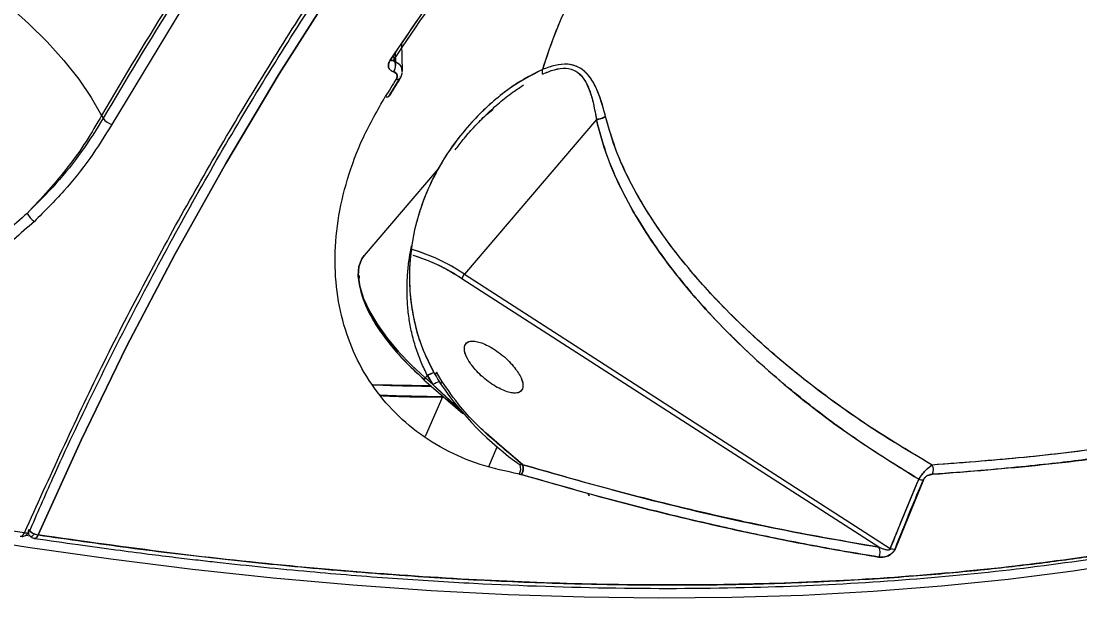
# Model space of a CAD drawing. Header units: millimetres. Extents: x -5873 to 5805, y -5301 to 4302.
# Drawn here: x -80.8 to 54.9, y 410.5 to 485.2 of the extents above; entities that cross this region are included whole.
import ezdxf

# ---------------------------------------------------------------- set-up
doc = ezdxf.new("R2010")
doc.units = ezdxf.units.MM
for name, color, linetype in [('DIKOM_ОБЪЕКТ', 7, 'Continuous'), ('DIKOM_РАЗМЕР_ЗОНА', 7, 'Continuous'), ('DIKOM_РАЗМЕР_ОБЪЕКТА', 7, 'Continuous')]:
    doc.layers.add(name, color=color, linetype=linetype)
doc.styles.add('style1', font='arial.ttf', dxfattribs={"width": 0.8})
doc.dimstyles.new('1-50', dxfattribs={"dimtxt": 300, "dimasz": 200, "dimexe": 100, "dimexo": 0, "dimgap": 100, "dimtad": 1, "dimtxsty": 'style1', "dimcen": 200, "dimclrd": 7, "dimclre": 7, "dimclrt": 7, "dimadec": 1, "dimazin": 2, "dimtfac": 1, "dimtmove": 0, "dimatfit": 2, "dimfxl": 0, "dimlwd": 25, "dimlwe": 18, "dimarcsym": 0})

# ---------------------------------------------------------------- blocks, each defined once
blk = doc.blocks.new('*D9')
at = {"layer": 'Defpoints', "color": 0, "transparency": 16777216}
for p in [(1338.11, 2802.44), (-4588.97, -1585.51), (-117.5, -1585.51)]:
    blk.add_point(p, dxfattribs=at)
at = {"layer": 'DIKOM_РАЗМЕР_ОБЪЕКТА', "color": 7, "lineweight": 18, "transparency": 16777216}
for p, q in [((1338.11, 2802.44), (-4688.97, 2802.44)), ((-117.5, -1585.51), (-4688.97, -1585.51))]:
    blk.add_line(p, q, dxfattribs=at)
at = {"layer": 'DIKOM_РАЗМЕР_ОБЪЕКТА', "color": 7, "lineweight": 25, "transparency": 16777216}
blk.add_line((-4588.97, 2602.44), (-4588.97, -1385.51), dxfattribs=at)
at = {"layer": 'DIKOM_РАЗМЕР_ОБЪЕКТА', "color": 7, "transparency": 16777216}
for points in [[(-4622.31, 2602.44), (-4555.64, 2602.44), (-4588.97, 2802.44)], [(-4622.31, -1385.51), (-4555.64, -1385.51), (-4588.97, -1585.51)]]:
    blk.add_solid(points, dxfattribs=at)
at = {"layer": 'DIKOM_РАЗМЕР_ОБЪЕКТА', "color": 7, "transparency": 16777216, "insert": (-4842.15, 460.98), "char_height": 300, "attachment_point": 5, "rotation": 90, "style": 'style1'}
blk.add_mtext('4400', dxfattribs=at)
blk = doc.blocks.new('*D10')
at = {"layer": 'Defpoints', "color": 0, "transparency": 16777216}
for p in [(4304.51, 1053.39), (-1538.59, -1332.39), (4304.51, -4224.84)]:
    blk.add_point(p, dxfattribs=at)
at = {"layer": 'DIKOM_РАЗМЕР_ОБЪЕКТА', "color": 7, "lineweight": 18, "transparency": 16777216}
for p, q in [((4304.51, 1053.39), (4304.51, -4324.84)), ((-1538.59, -1332.39), (-1538.59, -4324.84))]:
    blk.add_line(p, q, dxfattribs=at)
at = {"layer": 'DIKOM_РАЗМЕР_ОБЪЕКТА', "color": 7, "lineweight": 25, "transparency": 16777216}
blk.add_line((-1338.59, -4224.84), (4104.51, -4224.84), dxfattribs=at)
at = {"layer": 'DIKOM_РАЗМЕР_ОБЪЕКТА', "color": 7, "transparency": 16777216}
for points in [[(-1338.59, -4191.51), (-1338.59, -4258.18), (-1538.59, -4224.84)], [(4104.51, -4191.51), (4104.51, -4258.18), (4304.51, -4224.84)]]:
    blk.add_solid(points, dxfattribs=at)
at = {"layer": 'DIKOM_РАЗМЕР_ОБЪЕКТА', "color": 7, "transparency": 16777216, "insert": (1679.28, -3971.67), "char_height": 300, "attachment_point": 5, "style": 'style1'}
blk.add_mtext('5850', dxfattribs=at)
blk = doc.blocks.new('*D11')
at = {"layer": 'Defpoints', "color": 0, "transparency": 16777216}
for p in [(-510, 4302.44), (-5422.89, -3651.6), (284.83, -3651.6)]:
    blk.add_point(p, dxfattribs=at)
at = {"layer": 'DIKOM_РАЗМЕР_ЗОНА', "color": 7, "lineweight": 18, "transparency": 16777216}
for p, q in [((-510, 4302.44), (-5522.89, 4302.44)), ((284.83, -3651.6), (-5522.89, -3651.6))]:
    blk.add_line(p, q, dxfattribs=at)
at = {"layer": 'DIKOM_РАЗМЕР_ЗОНА', "color": 7, "lineweight": 25, "transparency": 16777216}
blk.add_line((-5422.89, 4102.44), (-5422.89, -3451.6), dxfattribs=at)
at = {"layer": 'DIKOM_РАЗМЕР_ЗОНА', "color": 7, "transparency": 16777216}
for points in [[(-5456.22, 4102.44), (-5389.56, 4102.44), (-5422.89, 4302.44)], [(-5456.22, -3451.6), (-5389.56, -3451.6), (-5422.89, -3651.6)]]:
    blk.add_solid(points, dxfattribs=at)
at = {"layer": 'DIKOM_РАЗМЕР_ЗОНА', "color": 7, "transparency": 16777216, "insert": (-5676.06, -474.49), "char_height": 300, "attachment_point": 5, "rotation": 90, "style": 'style1'}
blk.add_mtext('7950', dxfattribs=at)

msp = doc.modelspace()

# ---------------------------------------------------------------- linework, layer by layer
at = {"layer": 'DIKOM_ОБЪЕКТ', "color": 7, "linetype": 'Continuous', "lineweight": 15}
for p, q in [((-33.483, 480.177), (-13.684, 509.002)), ((-60.168, 486.738), (-69.136, 471.934)), ((-31.909, 478.746), (-31.994, 482.344)), ((-33.173, 480.628), (-33.138, 480.5)), ((-33, 480.539), (-33.067, 480.782)), ((-32.984, 480.504), (-32.827, 479.934)), ((-32.827, 479.934), (-32.981, 480.494)), ((-32.832, 481.125), (-32.805, 479.928)), ((-32.832, 480.784), (-32.805, 479.928)), ((-33.034, 480.16), (-32.978, 480.234)), ((-32.805, 479.928), (-32.827, 479.934)), ((-31.944, 478.665), (-31.923, 478.9)), ((-33.65, 475.531), (-32.264, 477.76)), ((-33.049, 478.688), (-33.028, 478.682)), ((-33.028, 478.682), (-33.049, 478.688)), ((-70.461, 473.088), (-70.245, 472.723)), ((-7.058, 472.554), (-23.974, 452.748)), ((-23.771, 470.383), (-23.558, 470.653)), ((-23.559, 470.651), (-23.56, 470.65)), ((-27.344, 466.22), (-36.808, 455.138)), ((29.136, 417.718), (-24.277, 452.15)), ((-23.974, 452.748), (30.613, 417.56)), ((-23.899, 443.637), (-23.9, 443.634)), ((-28.983, 439.427), (-28.705, 439.753)), ((-28.705, 439.753), (-28.702, 439.755)), ((-28.705, 439.753), (-28.702, 439.755)), ((-28.705, 439.753), (-27.996, 438.574)), ((-26.855, 439.007), (-27.546, 440.156)), ((-27.401, 439.91), (-27.522, 440.151)), ((-35.696, 438.588), (-28.216, 438.438)), ((-29.169, 439.202), (-24.152, 434.863)), ((-27.996, 438.574), (-28.983, 439.427)), ((-24.735, 435.544), (-27.996, 438.574)), ((-26.767, 437.011), (-34.696, 437.19)), ((-26.732, 437.094), (-28.981, 431.9)), ((-26.731, 437.094), (-28.98, 431.899)), ((-16.533, 437.998), (-16.531, 438.001)), ((-21.196, 432.366), (-16.496, 428.301)), ((-16.524, 428.319), (-20.666, 431.883)), ((-20.839, 428.055), (-19.748, 430.574)), ((-16.822, 428.275), (-16.524, 428.319)), ((-16.496, 428.301), (-16.524, 428.319)), ((-16.667, 427.04), (-16.932, 427.103)), ((-16.632, 427.029), (-16.667, 427.04)), ((30.613, 417.56), (34.245, 426.442)), ((34.843, 426.36), (31.219, 417.491)), ((-79.557, 419.123), (-80.222, 419.218)), ((-79.888, 419.512), (-79.787, 419.343)), ((-79.275, 418.91), (-78.966, 418.859))]:
    msp.add_line(p, q, dxfattribs=at)
at = {"layer": 'DIKOM_ОБЪЕКТ', "color": 7, "linetype": 'Continuous', "lineweight": 15, "flags": 128}
for points in [[(-78.594, 419.296), (-73.098, 431.447), (-67.256, 443.442), (-61.072, 455.273), (-54.551, 466.932), (-47.695, 478.412), (-40.511, 489.706), (-33.002, 500.805), (-25.174, 511.702), (-17.031, 522.391), (-8.58, 532.865), (0.175, 543.115), (9.228, 553.137), (18.573, 562.923), (28.203, 572.467), (38.113, 581.762), (48.296, 590.803), (58.745, 599.584), (69.453, 608.098), (80.414, 616.34), (91.619, 624.305), (103.063, 631.988)], [(103.063, 631.988), (91.619, 624.305), (80.414, 616.34), (69.453, 608.098), (58.745, 599.584), (48.296, 590.803), (38.113, 581.762), (28.203, 572.467), (18.573, 562.923), (9.228, 553.137), (0.175, 543.115), (-8.58, 532.865), (-17.031, 522.391), (-25.174, 511.702), (-33.002, 500.805), (-40.511, 489.706), (-47.695, 478.412), (-54.551, 466.932), (-61.072, 455.273), (-67.256, 443.442), (-73.098, 431.447), (-78.594, 419.296)], [(-111.46, 503.638), (-108.101, 502.448), (-104.704, 501.066), (-101.301, 499.503), (-97.922, 497.775), (-94.597, 495.896), (-91.358, 493.885), (-88.234, 491.759), (-85.253, 489.538), (-82.443, 487.242), (-79.829, 484.892), (-77.435, 482.509), (-75.283, 480.116), (-73.392, 477.733), (-71.78, 475.384), (-70.461, 473.088)], [(-33, 480.539), (-32.958, 480.428), (-32.947, 480.331), (-32.968, 480.25), (-33.02, 480.19), (-33.101, 480.151), (-33.207, 480.136), (-33.336, 480.145), (-33.483, 480.177)], [(-33.483, 480.177), (-33.336, 480.145), (-33.207, 480.136), (-33.101, 480.151), (-33.02, 480.19), (-32.994, 480.213)], [(-32.715, 477.742), (-32.583, 477.717), (-32.464, 477.71), (-32.362, 477.722), (-32.279, 477.751), (-32.219, 477.797), (-32.183, 477.857)], [(-32.183, 477.857), (-32.209, 477.81), (-32.248, 477.771), (-32.3, 477.741), (-32.364, 477.721), (-32.438, 477.711), (-32.523, 477.711), (-32.615, 477.722), (-32.715, 477.742)], [(-34.102, 475.511), (-34.003, 475.491), (-33.91, 475.481), (-33.826, 475.481), (-33.751, 475.491), (-33.687, 475.511), (-33.635, 475.541), (-33.596, 475.58), (-33.569, 475.628)], [(-33.569, 475.628), (-33.564, 475.646), (-33.561, 475.657)], [(-28.983, 439.427), (-30.76, 441.071), (-32.397, 442.787), (-33.857, 444.539), (-35.109, 446.289), (-36.125, 447.998), (-36.885, 449.629), (-37.37, 451.148), (-37.571, 452.52), (-37.484, 453.717), (-37.11, 454.713), (-36.808, 455.138)], [(-36.808, 455.138), (-37.11, 454.713), (-37.484, 453.717), (-37.571, 452.52), (-37.37, 451.148), (-36.885, 449.629), (-36.125, 447.998), (-35.109, 446.289), (-33.857, 444.539), (-32.397, 442.787), (-30.76, 441.071), (-28.983, 439.427)], [(-37.417, 451.397), (-37.378, 451.135), (-36.985, 449.632), (-36.292, 447.994), (-35.316, 446.261), (-34.08, 444.476), (-32.613, 442.681), (-30.953, 440.92), (-29.137, 439.235)], [(-90.61, 419.433), (-79.893, 417.734), (-69.293, 416.23), (-58.817, 414.922), (-48.476, 413.81), (-38.277, 412.896), (-28.228, 412.18), (-18.34, 411.663), (-8.619, 411.345), (0.926, 411.227), (10.287, 411.309), (19.456, 411.591), (28.425, 412.072), (37.187, 412.751), (45.734, 413.63), (54.06, 414.706), (62.156, 415.979)], [(-80.348, 419.561), (-80.183, 419.545), (-80.037, 419.551), (-79.916, 419.579), (-79.824, 419.627), (-79.764, 419.694), (-79.755, 419.712)], [(-79.077, 419.437), (-79.179, 419.321), (-79.272, 419.222), (-79.355, 419.143), (-79.424, 419.085), (-79.478, 419.052), (-79.514, 419.043), (-79.531, 419.059), (-79.53, 419.101)], [(-78.594, 419.296), (-78.67, 419.146), (-78.756, 419.023), (-78.848, 418.931), (-78.943, 418.874), (-79.037, 418.855), (-79.127, 418.874), (-79.136, 418.878)]]:
    msp.add_lwpolyline(points, dxfattribs=at)
at = {"layer": 'DIKOM_ОБЪЕКТ', "color": 7, "linetype": 'Continuous', "lineweight": 15}
for centre, radius, start, end in [((48.148, 459.89), 64.982, 153.19298, 162.92714), ((350.792, 228.094), 487.315, 147.76459, 149.81839), ((350.444, 228.028), 486.677, 147.77314, 149.81544), ((-34.369, 479.566), 1.586, 326.35453, 13.41224), ((-34.346, 479.56), 1.584, 326.32233, 13.44444), ((-15.935, 478.648), 1.99, 352.11188, 9.27535), ((340.599, 243.99), 440.458, 147.9471, 148.28893), ((364.721, 229.441), 468.233, 147.95816, 148.27945), ((-32.443, 477.943), 0.274, 341.70047, 17.328), ((-68.662, 473.774), 1.9, 213.58272, 255.54772), ((-77.087, 462.2), 3.357, 209.84375, 233.58948), ((-37.677, 432.278), 24.633, 56.19999, 73.97381), ((-37.693, 432.248), 24.667, 56.20707, 73.88479), ((-37.732, 432.018), 24.214, 56.24459, 72.71979), ((-23.052, 451.903), 1.25, 137.49724, 168.61446), ((-25.946, 436.719), 4.068, 138.27846, 142.39268), ((-24.753, 432.838), 6.589, 111.43243, 119.48649), ((-24.724, 432.781), 6.654, 111.56133, 119.46345), ((-27.229, 439.069), 0.378, 297.41672, 350.66586), ((-27.236, 439.076), 0.387, 297.90796, 349.68141), ((6.889, 461.707), 40.987, 214.09014, 234.65479), ((-18.227, 427.815), 1.478, 331.18427, 18.10422), ((-17.705, 427.803), 1.288, 323.66441, 23.57704), ((-17.702, 427.787), 1.311, 324.69462, 23.09125), ((34.766, 427.621), 1.37, 336.76333, 27.46004), ((34.743, 427.843), 1.487, 250.45328, 273.88362), ((-79.174, 419.672), 0.695, 153.74372, 210.60161), ((-78.355, 421.119), 1.838, 218.30257, 262.52188), ((-78.533, 420.908), 1.568, 216.30261, 249.71599), ((-79.962, 420), 1.049, 294.70022, 327.5311), ((-78.271, 421.305), 2.035, 246.67527, 260.86982), ((28.078, 417.096), 1.226, 328.62211, 30.45234), ((31.081, 418.986), 1.501, 251.851, 275.28985)]:
    msp.add_arc(centre, radius, start, end, dxfattribs=at)
for points, knots in [([(-80.348, 419.561), (-86.741, 420.587), (-99.54, 422.642), (-119.169, 426.506), (-139.07, 430.937), (-159.223, 435.983), (-179.566, 441.617), (-200.046, 447.832), (-220.607, 454.611), (-241.192, 461.94), (-261.745, 469.801), (-279.901, 477.23), (-295.699, 484.051), (-309.214, 490.134), (-322.753, 496.483), (-336.293, 503.094), (-349.813, 509.966), (-363.29, 517.096), (-378.517, 525.478), (-395.395, 535.227), (-413.763, 546.45), (-431.808, 558.125), (-449.452, 570.227), (-462.791, 579.945), (-472.168, 587.066), (-477.827, 591.457), (-483.412, 595.888), (-488.919, 600.355), (-494.345, 604.858), (-499.688, 609.396), (-508.034, 616.655), (-519.086, 626.717), (-531.906, 639.249), (-543.59, 651.536), (-554.175, 663.538), (-563.98, 675.614), (-572.956, 687.732), (-581.055, 699.857), (-588.227, 711.953), (-594.428, 723.983), (-599.611, 735.909), (-603.734, 747.69), (-606.757, 759.285), (-608.641, 770.652), (-609.356, 781.751), (-608.842, 792.526), (-607.182, 802.981), (-605.022, 809.562), (-603.938, 812.866)], [0, 0, 0, 0, 0.0248238, 0.0496902, 0.074599, 0.0995503, 0.1245438, 0.1495799, 0.1746583, 0.199779, 0.2249423, 0.2501482, 0.2668665, 0.2837595, 0.3008272, 0.3180693, 0.3354862, 0.3530774, 0.3708432, 0.396007, 0.4215132, 0.4473613, 0.4735514, 0.5000836, 0.5092169, 0.5183856, 0.5275897, 0.5368291, 0.5461039, 0.555414, 0.5647593, 0.5906386, 0.6167852, 0.6407872, 0.66501, 0.6894536, 0.714118, 0.7390032, 0.7641093, 0.7894361, 0.8149838, 0.8407522, 0.8667415, 0.8929516, 0.9193825, 0.9460342, 0.9729067, 1, 1, 1, 1]), ([(-80.348, 419.561), (-77.13, 426.67), (-70.696, 440.89), (-59.704, 461.6), (-47.757, 481.803), (-34.781, 501.418), (-20.83, 520.416), (-5.923, 538.756), (9.906, 556.403), (26.629, 573.32), (44.207, 589.478), (62.621, 604.823), (81.77, 619.405), (95.162, 628.398), (101.857, 632.894)], [0, 0, 0, 0, 0.0833333, 0.1666665, 0.2500002, 0.3333335, 0.4166664, 0.5000001, 0.5833334, 0.6666663, 0.7499998, 0.8333333, 0.9166666, 1, 1, 1, 1]), ([(-79.721, 419.696), (-78.722, 421.999), (-76.105, 428.032), (-71.54, 437.657), (-66.063, 448.582), (-60.285, 459.371), (-54.222, 470.023), (-47.874, 480.532), (-41.244, 490.891), (-34.336, 501.095), (-27.151, 511.136), (-19.695, 521.01), (-11.969, 530.71), (-3.978, 540.232), (4.275, 549.567), (12.785, 558.712), (21.549, 567.661), (30.562, 576.408), (39.82, 584.948), (49.318, 593.275), (59.052, 601.385), (69.017, 609.271), (79.204, 616.935), (89.629, 624.344), (97.318, 629.62), (101.591, 632.349), (102.25, 632.77)], [0, 0, 0, 0, 0.0268416, 0.0703352, 0.113864, 0.1574278, 0.2010269, 0.244661, 0.2883304, 0.3320352, 0.3757759, 0.4195514, 0.4633628, 0.5072096, 0.5510927, 0.5950111, 0.6389654, 0.6829562, 0.7269836, 0.7710473, 0.8151483, 0.8592862, 0.9034617, 0.947676, 0.9919286, 1, 1, 1, 1]), ([(-13.684, 509.002), (-17.407, 503.679), (-24.054, 494.174), (-30.602, 484.454), (-33.483, 480.177)], [0, 0, 0, 0, 0.5599947, 1, 1, 1, 1]), ([(-32.994, 480.213), (-30.03, 484.613), (-23.481, 494.335), (-16.831, 503.841), (-13.19, 509.046)], [0, 0, 0, 0, 0.452483, 1, 1, 1, 1]), ([(-9.851, 489.196), (-10.714, 487.39), (-12.256, 484.165), (-13.447, 480.556), (-13.971, 478.968)], [0, 0, 0, 0, 0.5599258, 1, 1, 1, 1]), ([(-78.594, 419.296), (-74.718, 418.738), (-66.778, 417.594), (-54.784, 416.156), (-42.411, 414.909), (-30.255, 413.961), (-18.363, 413.3), (-7.268, 412.938), (0.407, 412.866), (4.707, 412.88), (6.065, 412.889), (7.424, 412.902), (8.783, 412.92), (10.144, 412.942), (14.867, 413.032), (22.571, 413.298), (32.775, 413.933), (41.951, 414.751), (50.148, 415.696), (57.418, 416.717), (63.808, 417.767), (69.364, 418.805), (74.128, 419.793), (77.976, 420.663), (81.014, 421.395), (83.269, 421.966), (84.79, 422.365), (85.623, 422.589), (85.943, 422.675), (86.075, 422.711), (86.132, 422.726), (86.156, 422.733), (86.167, 422.736), (86.172, 422.737), (86.174, 422.738), (89.85, 423.661), (96.08, 425.637), (105.377, 428.878), (113.665, 432.328), (120.917, 435.8), (127.207, 439.23), (131.383, 441.782), (134.027, 443.515), (135.335, 444.398), (136.609, 445.282), (137.849, 446.168), (139.056, 447.054), (142.788, 449.869), (148.6, 454.806), (155.674, 462.234), (161.553, 470.07), (165.774, 476.97), (167.653, 481.417), (168.31, 482.973)], [0, 0, 0, 0, 0.0310972, 0.063717, 0.09786, 0.1335266, 0.1661738, 0.2000004, 0.2307437, 0.2348374, 0.238947, 0.2430721, 0.2472127, 0.2513694, 0.2555414, 0.2906155, 0.3231881, 0.3532598, 0.3808305, 0.4058998, 0.4284677, 0.448534, 0.4660994, 0.4811631, 0.4918837, 0.5008392, 0.50726, 0.5096521, 0.5106206, 0.5110306, 0.5112081, 0.5112852, 0.5113191, 0.511334, 0.5113406, 0.5113459, 0.5518524, 0.5908263, 0.6282674, 0.6641758, 0.6945076, 0.7236524, 0.7310896, 0.7384455, 0.7457199, 0.7529128, 0.7600243, 0.7670544, 0.8198879, 0.8718212, 0.9228542, 0.9729866, 1, 1, 1, 1]), ([(-33.483, 480.177), (-33.573, 480.003), (-33.753, 479.655), (-33.687, 479.185), (-33.441, 478.845), (-33.18, 478.74), (-33.049, 478.688)], [0, 0, 0, 0, 0.279495, 0.5589248, 0.7792617, 1, 1, 1, 1]), ([(-33.049, 478.688), (-33.126, 478.714), (-33.279, 478.767), (-33.522, 478.944), (-33.711, 479.251), (-33.73, 479.713), (-33.565, 480.022), (-33.483, 480.177)], [0, 0, 0, 0, 0.1257902, 0.2515462, 0.5008196, 0.7502775, 1, 1, 1, 1]), ([(-32.827, 479.934), (-32.882, 479.956), (-32.989, 479.998), (-33.025, 480.115), (-33.042, 480.172)], [0, 0, 0, 0, 0.5198814, 1, 1, 1, 1]), ([(-32.827, 479.934), (-32.852, 479.941), (-32.903, 479.957), (-32.966, 480.007), (-33.015, 480.071), (-33.032, 480.125), (-33.041, 480.15)], [0, 0, 0, 0, 0.2485785, 0.5012555, 0.7613035, 1, 1, 1, 1]), ([(-31.959, 478.847), (-31.966, 478.991), (-31.983, 479.301), (-32.303, 479.687), (-32.638, 479.848), (-32.805, 479.928)], [0, 0, 0, 0, 0.3058181, 0.6541772, 1, 1, 1, 1]), ([(-32.805, 479.928), (-32.604, 479.839), (-32.301, 479.706), (-32.169, 479.458), (-32.124, 479.376)], [0, 0, 0, 0, 0.6668011, 1, 1, 1, 1]), ([(-13.971, 478.968), (-15.322, 478.263), (-18.02, 476.854), (-21.543, 473.852), (-24.628, 470.487), (-27.195, 466.711), (-29.078, 462.82), (-30.318, 458.904), (-30.975, 455.069), (-31.082, 451.141), (-30.595, 447.227), (-29.55, 443.385), (-28.345, 441.046), (-27.741, 439.873)], [0, 0, 0, 0, 0.101224, 0.2021769, 0.3023558, 0.4023751, 0.5030481, 0.5864023, 0.6704174, 0.7540236, 0.8360805, 0.917838, 1, 1, 1, 1]), ([(-13.971, 478.968), (-14.81, 478.558), (-16.495, 477.736), (-18.835, 476.095), (-21.024, 474.268), (-23.221, 472.066), (-25.396, 469.409), (-27.437, 466.222), (-28.953, 463.032), (-29.991, 459.984), (-30.643, 457.168), (-31.002, 454.268), (-31.046, 451.296), (-30.756, 448.321), (-30.108, 445.359), (-29.142, 442.505), (-28.201, 440.737), (-27.741, 439.873)], [0, 0, 0, 0, 0.0622992, 0.1250322, 0.1877274, 0.2500547, 0.3299179, 0.4141376, 0.4995549, 0.5620101, 0.6247088, 0.6870848, 0.7497919, 0.8136742, 0.8749633, 0.9389075, 1, 1, 1, 1]), ([(-5.878, 472.938), (-6.056, 473.616), (-6.413, 474.971), (-7.136, 476.829), (-8.05, 478.328), (-9.247, 479.332), (-10.683, 479.737), (-12.323, 479.583), (-13.422, 479.173), (-13.971, 478.968)], [0, 0, 0, 0, 0.1627791, 0.3257269, 0.4906851, 0.617301, 0.7448324, 0.8726435, 1, 1, 1, 1]), ([(-5.878, 472.938), (-6.158, 473.967), (-6.718, 476.024), (-7.865, 478.199), (-9.317, 479.367), (-10.742, 479.736), (-12.352, 479.573), (-13.431, 479.17), (-13.971, 478.968)], [0, 0, 0, 0, 0.2494328, 0.4988911, 0.6241822, 0.7493394, 0.8746275, 1, 1, 1, 1]), ([(-13.964, 478.375), (-13.46, 478.59), (-12.454, 479.019), (-10.931, 479.23), (-9.621, 478.842), (-8.41, 477.625), (-7.58, 475.485), (-7.227, 473.534), (-7.051, 472.558)], [0, 0, 0, 0, 0.1254977, 0.250712, 0.3756512, 0.5008793, 0.7503229, 1, 1, 1, 1]), ([(-13.964, 478.375), (-13.454, 478.592), (-12.446, 479.022), (-10.932, 479.227), (-9.64, 478.848), (-8.628, 477.858), (-7.917, 476.383), (-7.397, 474.554), (-7.166, 473.226), (-7.051, 472.558)], [0, 0, 0, 0, 0.1269829, 0.2510181, 0.3732785, 0.4969096, 0.6627653, 0.8303777, 1, 1, 1, 1]), ([(-33.028, 478.682), (-32.923, 478.637), (-32.712, 478.548), (-32.579, 478.286), (-32.581, 478.004), (-32.67, 477.829), (-32.715, 477.742)], [0, 0, 0, 0, 0.2797958, 0.559879, 0.7798408, 1, 1, 1, 1]), ([(-32.715, 477.742), (-32.665, 477.842), (-32.567, 478.041), (-32.593, 478.331), (-32.744, 478.566), (-32.933, 478.643), (-33.028, 478.682)], [0, 0, 0, 0, 0.2500121, 0.499882, 0.7496593, 1, 1, 1, 1]), ([(-32.195, 477.83), (-32.101, 478), (-31.962, 478.251), (-31.953, 478.516), (-31.95, 478.602)], [0, 0, 0, 0, 0.6729704, 1, 1, 1, 1]), ([(165.128, 476.425), (164.07, 474.523), (161.563, 470.011), (156.56, 463.383), (150.299, 456.482), (143.129, 450.046), (135.242, 444.17), (126.695, 438.853), (117.584, 434.091), (107.793, 429.802), (97.354, 425.991), (86.044, 422.588), (73.821, 419.624), (60.63, 417.141), (46.73, 415.205), (32.193, 413.831), (17.1, 413.026), (1.807, 412.788), (-13.648, 413.078), (-29.234, 413.859), (-45.266, 415.147), (-61.702, 416.904), (-72.957, 418.498), (-78.594, 419.296)], [0, 0, 0, 0, 0.0360578, 0.0854985, 0.1348856, 0.1843356, 0.2339664, 0.2810368, 0.3280914, 0.3748827, 0.4215117, 0.4680778, 0.517505, 0.5670887, 0.6169493, 0.6668936, 0.7165359, 0.7659919, 0.8125577, 0.8591599, 0.9058973, 0.9528708, 1, 1, 1, 1]), ([(-25.137, 468.66), (-24.802, 469.103), (-24.061, 470.084), (-22.724, 471.626), (-21.179, 473.216), (-19.474, 474.742), (-17.899, 476.006), (-16.827, 476.705), (-16.377, 476.999)], [0, 0, 0, 0, 0.1372496, 0.3033959, 0.5032853, 0.6834268, 0.8670908, 1, 1, 1, 1]), ([(-16.932, 427.103), (-18.633, 427.458), (-22.034, 428.166), (-26.603, 430.177), (-30.673, 432.834), (-34.134, 436.151), (-36.918, 440.04), (-38.964, 444.421), (-40.229, 449.2), (-40.677, 454.284), (-40.294, 459.561), (-39.068, 464.924), (-37.079, 470.294), (-35.095, 473.771), (-34.102, 475.511)], [0, 0, 0, 0, 0.0836193, 0.1671643, 0.250417, 0.3338516, 0.4173023, 0.500488, 0.5837368, 0.6671364, 0.7504571, 0.8333943, 0.9166253, 1, 1, 1, 1]), ([(-22.129, 472.2), (-22.064, 472.277), (-21.54, 472.905), (-20.89, 473.412), (-20.321, 473.857)], [0, 0, 0, 0, 0.1232719, 1, 1, 1, 1]), ([(-70.461, 473.088), (-71.107, 471.97), (-72.398, 469.737), (-75.415, 465.443), (-78.169, 462.49), (-79.999, 460.529)], [0, 0, 0, 0, 0.2519547, 0.50329, 1, 1, 1, 1]), ([(-70.245, 472.723), (-71.14, 471.288), (-72.925, 468.426), (-76.202, 464.326), (-78.73, 461.798), (-79.999, 460.529)], [0, 0, 0, 0, 0.3340203, 0.6659811, 1, 1, 1, 1]), ([(-7.051, 472.558), (-7.051, 472.558), (-7.053, 472.557), (-7.055, 472.556), (-7.057, 472.555), (-7.058, 472.554)], [0, 0, 0, 0, 0.2214056, 0.4634901, 1, 1, 1, 1]), ([(-7.051, 472.558), (-7.051, 472.558), (-7.053, 472.558), (-7.055, 472.556), (-7.057, 472.555), (-7.058, 472.554)], [0, 0, 0, 0, 0.2221605, 0.4423229, 1, 1, 1, 1]), ([(-7.058, 472.554), (-6.623, 470.929), (-5.758, 467.694), (-3.639, 463.052), (-0.662, 457.84), (3.421, 452.191), (9.246, 445.597), (16.405, 438.927), (24.923, 432.261), (31.131, 428.386), (34.245, 426.442)], [0, 0, 0, 0, 0.0839726, 0.1672731, 0.2505588, 0.3763122, 0.501563, 0.6672323, 0.8330843, 1, 1, 1, 1]), ([(34.245, 426.442), (31.895, 427.89), (27.21, 430.777), (20.627, 435.587), (14.427, 440.726), (9.3, 445.649), (5.142, 450.224), (1.854, 454.331), (-1.111, 458.622), (-3.664, 463.099), (-5.776, 467.745), (-6.633, 470.96), (-7.058, 472.554)], [0, 0, 0, 0, 0.125425, 0.2500797, 0.3742294, 0.4984907, 0.582682, 0.6665922, 0.7494335, 0.8338408, 0.9176079, 1, 1, 1, 1]), ([(-5.878, 472.938), (-6.059, 472.853), (-6.421, 472.684), (-6.841, 472.6), (-7.051, 472.558)], [0, 0, 0, 0, 0.5000105, 1, 1, 1, 1]), ([(-7.051, 472.558), (-6.841, 472.6), (-6.421, 472.683), (-6.059, 472.853), (-5.878, 472.938)], [0, 0, 0, 0, 0.4999436, 1, 1, 1, 1]), ([(35.982, 428.253), (33.636, 429.639), (28.942, 432.411), (22.319, 437.049), (16.063, 442.018), (11.168, 446.515), (7.559, 450.262), (4.95, 453.222), (2.577, 456.196), (0.316, 459.376), (-1.668, 462.57), (-3.442, 465.97), (-4.901, 469.39), (-5.561, 471.787), (-5.878, 472.938)], [0, 0, 0, 0, 0.125153, 0.2503594, 0.3751619, 0.4993976, 0.5649117, 0.6238005, 0.6892377, 0.7491706, 0.8142212, 0.8741839, 0.9395643, 1, 1, 1, 1]), ([(35.982, 428.253), (32.856, 430.124), (26.622, 433.855), (18.04, 440.295), (10.804, 446.751), (4.893, 453.143), (0.729, 458.626), (-2.324, 463.692), (-4.51, 468.202), (-5.421, 471.357), (-5.878, 472.938)], [0, 0, 0, 0, 0.1674594, 0.3338938, 0.4999643, 0.625313, 0.7509871, 0.8340132, 0.9168144, 1, 1, 1, 1]), ([(-69.136, 471.934), (-70.046, 470.474), (-71.867, 467.551), (-75.207, 463.369), (-77.789, 460.788), (-79.079, 459.498)], [0, 0, 0, 0, 0.3332219, 0.6667388, 1, 1, 1, 1]), ([(-79.999, 460.529), (-81.734, 458.99), (-85.191, 455.924), (-91.099, 452.037), (-97.398, 448.793), (-104.031, 446.318), (-110.88, 444.657), (-117.782, 443.894), (-124.656, 443.972), (-129.039, 444.791), (-131.234, 445.201)], [0, 0, 0, 0, 0.1258795, 0.2507445, 0.3753331, 0.5006812, 0.6250915, 0.750476, 0.8750149, 1, 1, 1, 1]), ([(-79.079, 459.498), (-80.853, 457.927), (-84.387, 454.798), (-90.427, 450.836), (-96.863, 447.531), (-103.64, 445.014), (-110.635, 443.328), (-117.683, 442.556), (-124.701, 442.641), (-129.176, 443.478), (-131.417, 443.898)], [0, 0, 0, 0, 0.1258853, 0.2507511, 0.3753403, 0.5006858, 0.6250992, 0.7504803, 0.8750148, 1, 1, 1, 1]), ([(-28.702, 439.755), (-28.982, 440.317), (-29.551, 441.46), (-30.221, 443.311), (-30.735, 445.204), (-31.089, 447.13), (-31.291, 449.071), (-31.344, 451.012), (-31.252, 452.938), (-31.058, 454.706), (-30.83, 455.838), (-30.728, 456.347)], [0, 0, 0, 0, 0.1102603, 0.2242882, 0.3424136, 0.4520176, 0.565849, 0.6840739, 0.7933784, 0.9071108, 1, 1, 1, 1]), ([(-24.277, 452.15), (-24.99, 452.584), (-26.448, 453.471), (-28.562, 454.484), (-29.862, 454.906), (-30.486, 455.11)], [0, 0, 0, 0, 0.3315592, 0.6787942, 1, 1, 1, 1]), ([(-37.434, 452.545), (-37.445, 452.493), (-37.543, 452.023), (-37.369, 450.879), (-36.858, 449.126), (-35.899, 447.153), (-34.578, 445.085), (-32.951, 443.019), (-31.131, 441.039), (-29.791, 439.827), (-29.137, 439.235)], [0, 0, 0, 0, 0.0169833, 0.1550647, 0.2976362, 0.4425635, 0.5874921, 0.7300658, 0.8681481, 1, 1, 1, 1]), ([(-24.277, 452.15), (-24.272, 452.188), (-24.26, 452.264), (-24.189, 452.428), (-24.09, 452.6), (-24.012, 452.699), (-23.974, 452.748)], [0, 0, 0, 0, 0.2500455, 0.5000298, 0.749989, 1, 1, 1, 1]), ([(-79.017, 418.856), (-77.169, 418.585), (-73.691, 418.074), (-68.835, 417.413), (-64.653, 416.871), (-61.144, 416.439), (-58.212, 416.094), (-52.466, 415.442), (-44.115, 414.597), (-33.156, 413.707), (-19.986, 412.893), (-4.462, 412.375), (12.573, 412.464), (28.475, 413.176), (43.277, 414.442), (57.445, 416.283), (70.943, 418.691), (83.731, 421.662), (95.794, 425.187), (107.093, 429.264), (117.626, 433.874), (127.298, 439.043), (134.429, 443.446), (138.052, 446.275), (139.028, 447.037)], [0, 0, 0, 0, 0.0194214, 0.0365639, 0.0514031, 0.0639, 0.0740621, 0.0828515, 0.1257409, 0.1647415, 0.2037425, 0.2733822, 0.343025, 0.4063381, 0.4697305, 0.5331587, 0.5964806, 0.659803, 0.7231287, 0.7864574, 0.8497919, 0.9132369, 0.9766501, 1, 1, 1, 1]), ([(-23.916, 443.595), (-23.821, 443.748), (-23.605, 444.094), (-22.922, 444.194), (-22.121, 444.052), (-21.337, 443.768), (-20.447, 443.305), (-19.516, 442.678), (-18.628, 441.939), (-17.858, 441.155), (-17.253, 440.396), (-16.722, 439.536), (-16.398, 438.68), (-16.481, 438.233), (-16.517, 438.037)], [0, 0, 0, 0, 0.0887098, 0.2016926, 0.2684603, 0.3414557, 0.4193632, 0.5000011, 0.5806379, 0.658534, 0.7315387, 0.798309, 0.9112915, 1, 1, 1, 1]), ([(-23.916, 443.595), (-23.807, 443.762), (-23.584, 444.103), (-22.89, 444.189), (-22.121, 444.052), (-21.337, 443.769), (-20.447, 443.305), (-19.516, 442.678), (-18.628, 441.939), (-17.858, 441.155), (-17.253, 440.396), (-16.743, 439.57), (-16.404, 438.712), (-16.48, 438.259), (-16.517, 438.037)], [0, 0, 0, 0, 0.0986987, 0.2017112, 0.268346, 0.3414652, 0.4193679, 0.5000008, 0.5806328, 0.6585241, 0.7316464, 0.7982888, 0.9013023, 1, 1, 1, 1]), ([(-16.517, 438.037), (-16.626, 437.87), (-16.849, 437.529), (-17.542, 437.443), (-18.312, 437.58), (-19.096, 437.863), (-19.986, 438.327), (-20.917, 438.954), (-21.805, 439.693), (-22.575, 440.477), (-23.18, 441.237), (-23.69, 442.062), (-24.029, 442.921), (-23.953, 443.373), (-23.916, 443.595)], [0, 0, 0, 0, 0.0986947, 0.2017073, 0.2683529, 0.341472, 0.4193729, 0.4999924, 0.5806242, 0.6585297, 0.7316519, 0.7982914, 0.9013007, 1, 1, 1, 1]), ([(-16.517, 438.037), (-16.612, 437.885), (-16.827, 437.538), (-17.511, 437.438), (-18.312, 437.58), (-19.096, 437.864), (-19.986, 438.327), (-20.917, 438.954), (-21.805, 439.693), (-22.575, 440.477), (-23.179, 441.236), (-23.711, 442.096), (-24.035, 442.952), (-23.952, 443.399), (-23.916, 443.595)], [0, 0, 0, 0, 0.0887051, 0.2016876, 0.2684655, 0.3414619, 0.4193674, 0.4999916, 0.5806282, 0.6585383, 0.7315303, 0.7983076, 0.9112902, 1, 1, 1, 1]), ([(-27.996, 438.574), (-28.131, 438.793), (-28.37, 439.184), (-28.603, 439.579), (-28.705, 439.753)], [0, 0, 0, 0, 0.5602991, 1, 1, 1, 1]), ([(-28.702, 439.755), (-28.55, 439.83), (-28.19, 440.008), (-27.948, 440.091), (-27.808, 440.14)], [0, 0, 0, 0, 0.4196216, 1, 1, 1, 1]), ([(-27.864, 440.119), (-27.998, 440.072), (-28.229, 439.989), (-28.561, 439.824), (-28.702, 439.755)], [0, 0, 0, 0, 0.5784077, 1, 1, 1, 1]), ([(-27.741, 439.873), (-27.674, 439.938), (-27.543, 440.064), (-27.543, 440.12), (-27.544, 440.147)], [0, 0, 0, 0, 0.5096811, 1, 1, 1, 1]), ([(-27.541, 440.146), (-27.541, 440.146), (-27.504, 440.133), (-27.565, 440.052), (-27.682, 439.933), (-27.741, 439.873)], [0, 0, 0, 0, 0.0021684, 0.5027228, 1, 1, 1, 1]), ([(-27.741, 439.873), (-27.615, 439.66), (-27.39, 439.278), (-27.157, 438.9), (-27.055, 438.734)], [0, 0, 0, 0, 0.5596547, 1, 1, 1, 1]), ([(-35.677, 438.56), (-34.825, 438.527), (-32.303, 438.428), (-29.833, 438.388), (-28.197, 438.362)], [0, 0, 0, 0, 0.3376398, 1, 1, 1, 1]), ([(-29.137, 439.235), (-29.151, 439.22), (-29.179, 439.19), (-29.158, 439.22), (-29.093, 439.299), (-29.019, 439.384), (-28.983, 439.427)], [0, 0, 0, 0, 0.2499934, 0.4999739, 0.7499492, 1, 1, 1, 1]), ([(-24.588, 435.364), (-24.917, 435.662), (-26.076, 436.708), (-27.195, 437.795), (-27.996, 438.574)], [0, 0, 0, 0, 0.2844245, 1, 1, 1, 1]), ([(-19.947, 431.226), (-20.666, 431.866), (-22.262, 433.286), (-24.656, 435.811), (-26.085, 437.888), (-26.856, 439.007)], [0, 0, 0, 0, 0.274011, 0.6087148, 1, 1, 1, 1]), ([(-26.791, 436.957), (-27.13, 436.956), (-29.685, 436.945), (-32.371, 437.08), (-34.701, 437.198)], [0, 0, 0, 0, 0.1324289, 1, 1, 1, 1]), ([(-34.677, 437.164), (-33.901, 437.125), (-31.192, 436.988), (-28.611, 436.998), (-26.77, 437.004)], [0, 0, 0, 0, 0.2867239, 1, 1, 1, 1]), ([(83.342, 434.975), (79.694, 434.186), (72.383, 432.605), (60.746, 430.746), (48.665, 429.233), (40.208, 428.579), (35.982, 428.253)], [0, 0, 0, 0, 0.2485307, 0.4981378, 0.7492338, 1, 1, 1, 1]), ([(83.342, 434.975), (79.222, 434.091), (70.989, 432.324), (58.778, 430.472), (47.122, 429.1), (39.698, 428.535), (35.982, 428.253)], [0, 0, 0, 0, 0.280208, 0.5599278, 0.7797738, 1, 1, 1, 1]), ([(36.025, 427.08), (40.748, 427.452), (50.186, 428.194), (62.65, 429.847), (73.759, 431.708), (80.217, 433.116), (83.449, 433.821)], [0, 0, 0, 0, 0.2802026, 0.5599231, 0.7797702, 1, 1, 1, 1]), ([(83.449, 433.821), (81.613, 433.412), (77.78, 432.557), (71.878, 431.42), (67.511, 430.672), (64.942, 430.266), (64.11, 430.137), (63.268, 430.008), (62.418, 429.881), (61.557, 429.755), (60.255, 429.568), (58.269, 429.293), (55.345, 428.913), (51.662, 428.473), (47.194, 427.997), (41.918, 427.506), (38.074, 427.228), (36.025, 427.08)], [0, 0, 0, 0, 0.1256978, 0.2625164, 0.3921214, 0.4097322, 0.4274883, 0.4453958, 0.4634475, 0.4816495, 0.4999992, 0.5458439, 0.6066838, 0.6825216, 0.7733514, 0.8791785, 1, 1, 1, 1]), ([(-16.524, 428.319), (-17.506, 429.144), (-19.163, 430.535), (-20.788, 431.962), (-21.449, 432.543)], [0, 0, 0, 0, 0.5929822, 1, 1, 1, 1]), ([(-16.524, 428.319), (-16.576, 428.315), (-16.671, 428.309), (-16.776, 428.285), (-16.822, 428.275)], [0, 0, 0, 0, 0.5593609, 1, 1, 1, 1]), ([(-16.496, 428.301), (-16.501, 428.304), (-16.51, 428.31), (-16.52, 428.316), (-16.524, 428.319)], [0, 0, 0, 0, 0.5612709, 1, 1, 1, 1]), ([(29.136, 417.718), (25.027, 418.428), (16.831, 419.844), (5.001, 422.495), (-6.096, 425.299), (-13.031, 427.301), (-16.496, 428.301)], [0, 0, 0, 0, 0.2815824, 0.5616538, 0.781002, 1, 1, 1, 1]), ([(-16.496, 428.301), (-11.238, 426.808), (-0.721, 423.821), (14.516, 420.286), (24.263, 418.574), (29.136, 417.718)], [0, 0, 0, 0, 0.3333696, 0.6667721, 1, 1, 1, 1]), ([(35.982, 428.253), (35.848, 428.166), (35.569, 427.986), (35.09, 427.544), (34.605, 426.997), (34.367, 426.63), (34.245, 426.442)], [0, 0, 0, 0, 0.2462028, 0.5143224, 0.7506976, 1, 1, 1, 1]), ([(34.245, 426.442), (34.303, 426.535), (34.418, 426.72), (34.698, 427.1), (35.094, 427.55), (35.573, 427.988), (35.846, 428.164), (35.982, 428.253)], [0, 0, 0, 0, 0.1254486, 0.2505094, 0.4996525, 0.7493129, 1, 1, 1, 1]), ([(-16.932, 427.103), (-16.881, 427.094), (-16.79, 427.077), (-16.704, 427.051), (-16.667, 427.04)], [0, 0, 0, 0, 0.5585464, 1, 1, 1, 1]), ([(-16.667, 427.04), (-16.66, 427.038), (-16.649, 427.034), (-16.637, 427.031), (-16.632, 427.029)], [0, 0, 0, 0, 0.5583772, 1, 1, 1, 1]), ([(-16.632, 427.029), (-12.215, 425.767), (-3.372, 423.241), (8.589, 420.378), (19.441, 418.098), (25.892, 417.005), (29.125, 416.458)], [0, 0, 0, 0, 0.2787661, 0.558214, 0.7786047, 1, 1, 1, 1]), ([(29.125, 416.458), (27.588, 416.711), (24.596, 417.203), (20.168, 418.016), (15.952, 418.845), (11.95, 419.684), (7.955, 420.57), (1.846, 421.997), (-6.343, 424.066), (-13.269, 426.061), (-16.632, 427.029)], [0, 0, 0, 0, 0.1056431, 0.2056418, 0.2999877, 0.3886777, 0.4717078, 0.5634488, 0.7880682, 1, 1, 1, 1]), ([(34.245, 426.442), (33.549, 424.79), (32.305, 421.839), (31.13, 418.867), (30.613, 417.56)], [0, 0, 0, 0, 0.5599946, 1, 1, 1, 1]), ([(31.219, 417.491), (31.877, 419.153), (33.052, 422.119), (34.296, 425.064), (34.843, 426.36)], [0, 0, 0, 0, 0.560002, 1, 1, 1, 1]), ([(34.843, 426.36), (34.871, 426.415), (34.927, 426.526), (35.11, 426.731), (35.504, 426.999), (35.817, 427.048), (36.025, 427.08)], [0, 0, 0, 0, 0.1254009, 0.2510686, 0.5013489, 1, 1, 1, 1]), ([(36.025, 427.08), (35.925, 427.068), (35.723, 427.044), (35.443, 426.939), (35.221, 426.807), (35.064, 426.679), (34.928, 426.526), (34.872, 426.415), (34.843, 426.36)], [0, 0, 0, 0, 0.2495714, 0.4990605, 0.6298826, 0.7499051, 0.8747135, 1, 1, 1, 1]), ([(-7.945, 424.307), (-7.952, 424.316), (-8.044, 424.426), (-8.084, 424.53), (-8.121, 424.626)], [0, 0, 0, 0, 0.0786534, 1, 1, 1, 1]), ([(-80.885, 419.141), (-80.852, 419.13), (-80.791, 419.11), (-80.69, 419.134), (-80.591, 419.195), (-80.469, 419.322), (-80.396, 419.466), (-80.348, 419.561)], [0, 0, 0, 0, 0.1867698, 0.3425532, 0.5304387, 0.6924774, 1, 1, 1, 1]), ([(-80.764, 419.13), (-80.724, 419.121), (-80.631, 419.101), (-80.446, 419.131), (-80.212, 419.205), (-79.97, 419.383), (-79.807, 419.564), (-79.771, 419.693), (-79.765, 419.716)], [0, 0, 0, 0, 0.0965765, 0.2268961, 0.4431191, 0.6790862, 0.9421667, 1, 1, 1, 1]), ([(-79.797, 419.979), (-79.825, 419.894), (-79.883, 419.718), (-79.866, 419.493), (-79.799, 419.381), (-79.774, 419.34)], [0, 0, 0, 0, 0.3770375, 0.7716769, 1, 1, 1, 1]), ([(-79.731, 419.265), (-79.694, 419.214), (-79.636, 419.131), (-79.551, 419.075), (-79.518, 419.054)], [0, 0, 0, 0, 0.6131518, 1, 1, 1, 1]), ([(-79.136, 418.879), (-79.135, 418.878), (-79.105, 418.849), (-79.037, 418.853), (-78.938, 418.868), (-78.839, 418.931), (-78.716, 419.057), (-78.642, 419.201), (-78.594, 419.296)], [0, 0, 0, 0, 0.0039242, 0.1898715, 0.3450817, 0.531182, 0.6916257, 1, 1, 1, 1]), ([(-79.518, 419.054), (-79.477, 419.021), (-79.403, 418.961), (-79.315, 418.926), (-79.275, 418.91)], [0, 0, 0, 0, 0.5514687, 1, 1, 1, 1]), ([(29.125, 416.458), (29.473, 416.443), (29.908, 416.424), (30.511, 416.704), (30.807, 416.908), (31.071, 417.185), (31.17, 417.389), (31.219, 417.491)], [0, 0, 0, 0, 0.4980015, 0.6236744, 0.7494836, 0.8747814, 1, 1, 1, 1]), ([(31.219, 417.491), (31.17, 417.389), (31.071, 417.184), (30.81, 416.913), (30.516, 416.705), (30.114, 416.52), (29.625, 416.413), (29.292, 416.443), (29.125, 416.458)], [0, 0, 0, 0, 0.1250918, 0.2500943, 0.3684708, 0.5006662, 0.7497495, 1, 1, 1, 1]), ([(30.613, 417.56), (30.615, 417.538), (30.618, 417.498), (30.593, 417.436), (30.54, 417.391), (30.442, 417.355), (30.292, 417.348), (30.053, 417.379), (29.653, 417.486), (29.342, 417.626), (29.136, 417.718)], [0, 0, 0, 0, 0.0402379, 0.0747259, 0.1091696, 0.1492738, 0.2460118, 0.364971, 0.5786414, 1, 1, 1, 1]), ([(30.613, 417.56), (30.615, 417.54), (30.618, 417.505), (30.603, 417.46), (30.583, 417.431), (30.557, 417.405), (30.503, 417.374), (30.411, 417.353), (30.195, 417.349), (29.748, 417.448), (29.381, 417.61), (29.136, 417.718)], [0, 0, 0, 0, 0.0356779, 0.0658084, 0.0800771, 0.0945405, 0.1261821, 0.1800983, 0.2511445, 0.5005779, 1, 1, 1, 1])]:
    msp.add_open_spline(points, degree=3, knots=knots, dxfattribs=at)

# ---------------------------------------------------------------- dimensions: what is measured, and where the dimension line sits
at = {"layer": 'DIKOM_РАЗМЕР_ЗОНА'}
dim = msp.add_linear_dim(base=(-5422.889, -3651.603), p1=(-510.005, 4302.437), p2=(284.83, -3651.603), angle=90, text='7950', dimstyle='1-50', dxfattribs=at)
dim.commit()
dim.dimension.update_dxf_attribs({"geometry": '*D11', "text_midpoint": (-5422.889, -474.491), "dimtype": 160})
at = {"layer": 'DIKOM_РАЗМЕР_ОБЪЕКТА'}
dim = msp.add_linear_dim(base=(-4588.973, -1585.515), p1=(1338.114, 2802.437), p2=(-117.504, -1585.515), angle=90, text='4400', dimstyle='1-50', dxfattribs=at)
dim.commit()
dim.dimension.update_dxf_attribs({"geometry": '*D9', "text_midpoint": (-4588.973, 460.978), "dimtype": 160})
dim = msp.add_linear_dim(base=(4304.512, -4224.842), p1=(-1538.592, -1332.389), p2=(4304.512, 1053.391), text='5850', dimstyle='1-50', dxfattribs=at)
dim.commit()
dim.dimension.update_dxf_attribs({"geometry": '*D10', "text_midpoint": (1679.282, -4224.842), "dimtype": 160})

doc.saveas('drawing.dxf')
